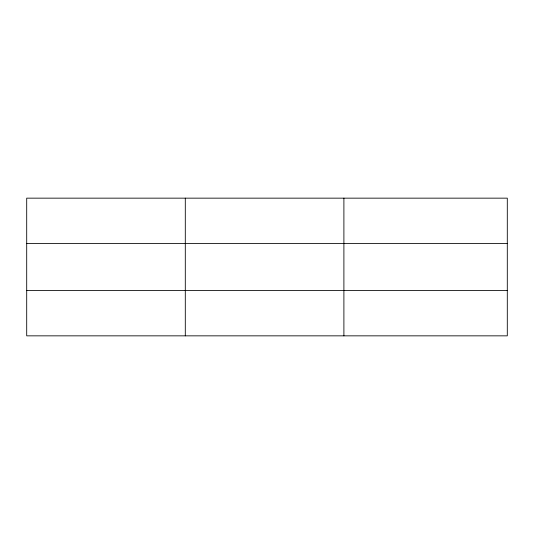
<?xml version="1.0" encoding="UTF-8"?>
<svg xmlns="http://www.w3.org/2000/svg" width="534" height="534" viewBox="0 0 534 534"><rect width="100%" height="100%" fill="white"/><g stroke="black" fill="none" stroke-linecap="round" stroke-linejoin="round"><path stroke-width="0.8" d="M185.298 335.846L185.298 198.154M343.896 335.846L343.896 198.154M507.3 243.591L507.3 198.154L26.7 198.154L26.7 335.846L507.3 335.846L507.3 243.591L26.7 243.591M26.7 290.409L507.3 290.409"/></g></svg>
